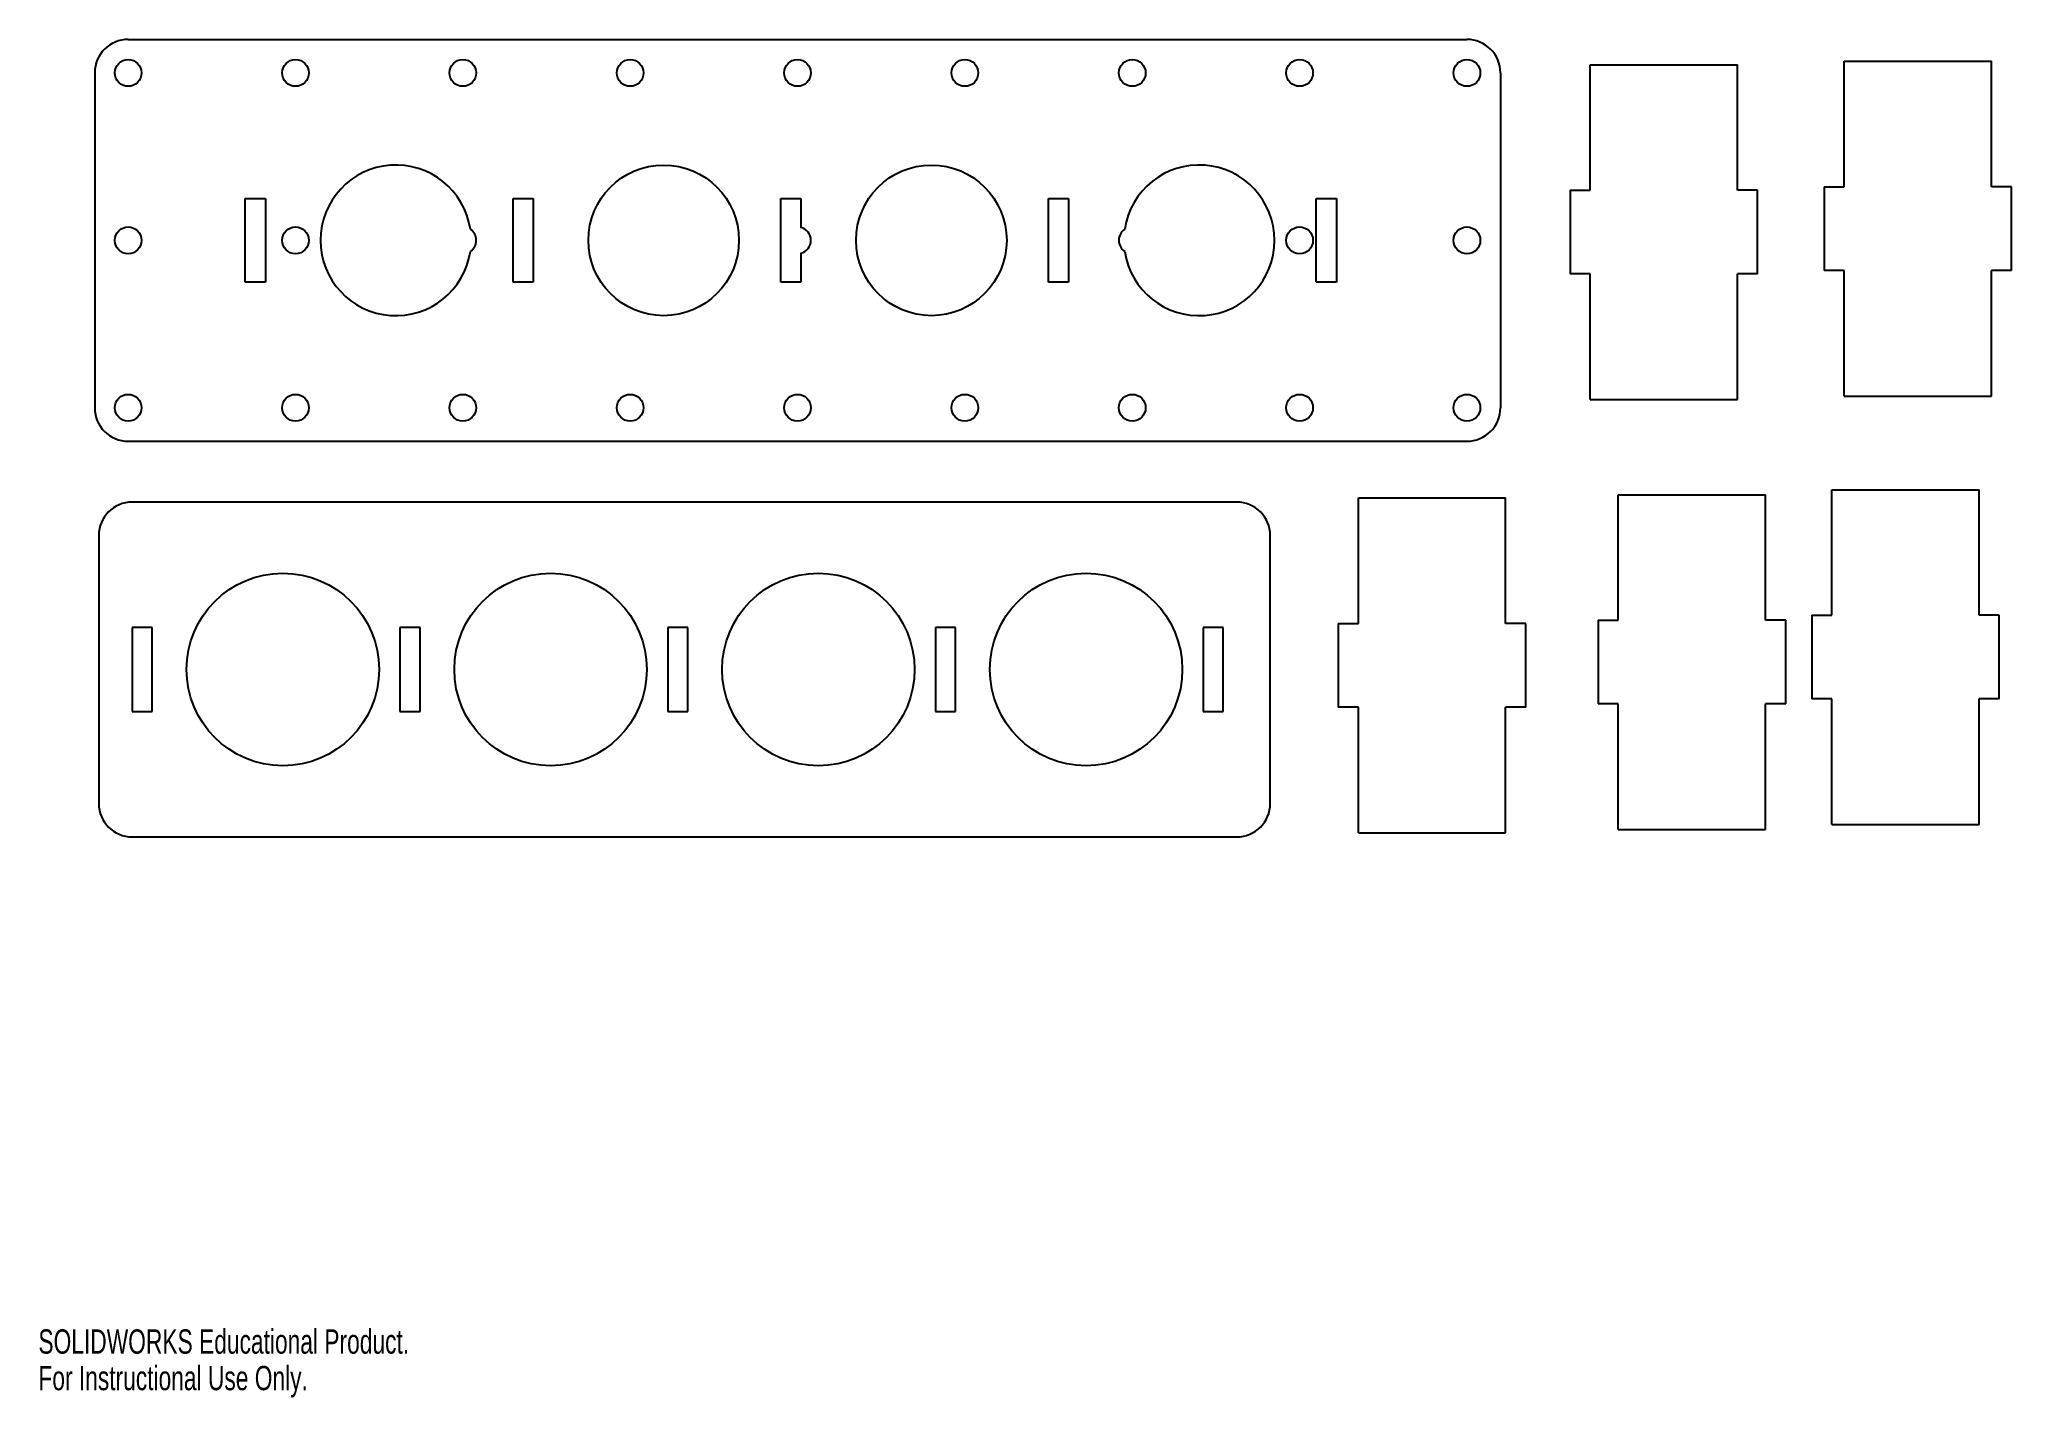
# Model space of a CAD drawing. Header units: millimetres. Extents: x 0 to 590, y 0 to 406.
import ezdxf

# ---------------------------------------------------------------- set-up
doc = ezdxf.new("R2010")
doc.units = ezdxf.units.MM
doc.styles.add('SLDTEXTSTYLE0', font='TXT', dxfattribs={"width": 0.7})

msp = doc.modelspace()

# ---------------------------------------------------------------- linework, layer by layer
at = {"color": 7, "linetype": 'Continuous', "lineweight": 25}
for p, q in [((26.81, 405.53), (426.81, 405.53)), ((16.81, 395.53), (16.81, 295.53)), ((436.81, 395.53), (436.81, 295.53)), ((463.64, 397.98), (507.64, 397.98)), ((463.64, 360.48), (463.64, 397.98)), ((507.64, 360.48), (507.64, 397.98)), ((539.54, 399), (583.54, 399)), ((539.54, 361.5), (539.54, 399)), ((583.54, 361.5), (583.54, 399)), ((457.64, 360.48), (457.64, 335.48)), ((457.64, 360.48), (463.64, 360.48)), ((513.64, 360.48), (507.64, 360.48)), ((513.64, 335.48), (513.64, 360.48)), ((533.54, 361.5), (533.54, 336.5)), ((533.54, 361.5), (539.54, 361.5)), ((589.54, 361.5), (583.54, 361.5)), ((589.54, 336.5), (589.54, 361.5)), ((61.81, 358.03), (67.81, 358.03)), ((61.81, 333.03), (61.81, 358.03)), ((67.81, 358.03), (67.81, 333.03)), ((141.81, 358.03), (147.81, 358.03)), ((141.81, 333.03), (141.81, 358.03)), ((147.81, 358.03), (147.81, 333.03)), ((221.81, 358.03), (227.81, 358.03)), ((221.81, 333.03), (221.81, 358.03)), ((227.81, 358.03), (227.81, 349.4)), ((301.81, 358.03), (307.81, 358.03)), ((301.81, 333.03), (301.81, 358.03)), ((307.81, 358.03), (307.81, 333.03)), ((381.81, 358.03), (387.81, 358.03)), ((381.81, 333.03), (381.81, 358.03)), ((387.81, 358.03), (387.81, 333.03)), ((227.81, 341.66), (227.81, 333.03)), ((539.54, 336.5), (533.54, 336.5)), ((539.54, 299), (539.54, 336.5)), ((583.54, 299), (583.54, 336.5)), ((589.54, 336.5), (583.54, 336.5)), ((67.81, 333.03), (61.81, 333.03)), ((147.81, 333.03), (141.81, 333.03)), ((227.81, 333.03), (221.81, 333.03)), ((307.81, 333.03), (301.81, 333.03)), ((387.81, 333.03), (381.81, 333.03)), ((463.64, 335.48), (457.64, 335.48)), ((463.64, 297.98), (463.64, 335.48)), ((507.64, 297.98), (507.64, 335.48)), ((513.64, 335.48), (507.64, 335.48)), ((463.64, 297.98), (507.64, 297.98)), ((539.54, 299), (583.54, 299)), ((26.81, 285.53), (426.81, 285.53)), ((535.85, 271.06), (579.85, 271.06)), ((535.85, 233.56), (535.85, 271.06)), ((579.85, 233.56), (579.85, 271.06)), ((358.03, 267.36), (28.03, 267.36)), ((394.37, 268.6), (438.37, 268.6)), ((394.37, 231.1), (394.37, 268.6)), ((438.37, 231.1), (438.37, 268.6)), ((472.05, 269.56), (516.05, 269.56)), ((472.05, 232.06), (472.05, 269.56)), ((516.05, 232.06), (516.05, 269.56)), ((18.03, 257.36), (18.03, 177.36)), ((368.03, 177.36), (368.03, 257.36)), ((34.03, 229.86), (28.03, 229.86)), ((28.03, 229.86), (28.03, 204.86)), ((34.03, 204.86), (34.03, 229.86)), ((114.03, 229.86), (108.03, 229.86)), ((108.03, 229.86), (108.03, 204.86)), ((114.03, 204.86), (114.03, 229.86)), ((194.03, 229.86), (188.03, 229.86)), ((188.03, 229.86), (188.03, 204.86)), ((194.03, 204.86), (194.03, 229.86)), ((274.03, 229.86), (268.03, 229.86)), ((268.03, 229.86), (268.03, 204.86)), ((274.03, 204.86), (274.03, 229.86)), ((354.03, 229.86), (348.03, 229.86)), ((348.03, 229.86), (348.03, 204.86)), ((354.03, 204.86), (354.03, 229.86)), ((388.37, 231.1), (388.37, 206.1)), ((388.37, 231.1), (394.37, 231.1)), ((444.37, 231.1), (438.37, 231.1)), ((444.37, 206.1), (444.37, 231.1)), ((466.05, 232.06), (466.05, 207.06)), ((466.05, 232.06), (472.05, 232.06)), ((522.05, 232.06), (516.05, 232.06)), ((522.05, 207.06), (522.05, 232.06)), ((529.85, 233.56), (529.85, 208.56)), ((529.85, 233.56), (535.85, 233.56)), ((585.85, 233.56), (579.85, 233.56)), ((585.85, 208.56), (585.85, 233.56)), ((472.05, 207.06), (466.05, 207.06)), ((472.05, 169.56), (472.05, 207.06)), ((516.05, 169.56), (516.05, 207.06)), ((522.05, 207.06), (516.05, 207.06)), ((535.85, 208.56), (529.85, 208.56)), ((535.85, 171.06), (535.85, 208.56)), ((579.85, 171.06), (579.85, 208.56)), ((585.85, 208.56), (579.85, 208.56)), ((28.03, 204.86), (34.03, 204.86)), ((108.03, 204.86), (114.03, 204.86)), ((188.03, 204.86), (194.03, 204.86)), ((268.03, 204.86), (274.03, 204.86)), ((348.03, 204.86), (354.03, 204.86)), ((394.37, 206.1), (388.37, 206.1)), ((394.37, 168.6), (394.37, 206.1)), ((438.37, 168.6), (438.37, 206.1)), ((444.37, 206.1), (438.37, 206.1)), ((535.85, 171.06), (579.85, 171.06)), ((28.03, 167.36), (358.03, 167.36)), ((394.37, 168.6), (438.37, 168.6)), ((472.05, 169.56), (516.05, 169.56))]:
    msp.add_line(p, q, dxfattribs=at)
for centre, radius in [((26.81, 395.53), 4), ((76.81, 395.53), 4), ((126.81, 395.53), 4), ((176.81, 395.53), 4), ((226.81, 395.53), 4), ((276.81, 395.53), 4), ((326.81, 395.53), 4), ((376.81, 395.53), 4), ((426.81, 395.53), 4), ((186.81, 345.53), 22.5), ((266.81, 345.53), 22.5), ((26.81, 345.53), 4), ((76.81, 345.53), 4), ((376.81, 345.53), 4), ((426.81, 345.53), 4), ((26.81, 295.53), 4), ((76.81, 295.53), 4), ((126.81, 295.53), 4), ((176.81, 295.53), 4), ((226.81, 295.53), 4), ((276.81, 295.53), 4), ((326.81, 295.53), 4), ((376.81, 295.53), 4), ((426.81, 295.53), 4), ((73.03, 217.36), 28.75), ((153.03, 217.36), 28.75), ((233.03, 217.36), 28.75), ((313.03, 217.36), 28.75)]:
    msp.add_circle(centre, radius, dxfattribs=at)
for centre, radius, start, end in [((26.81, 395.53), 10, 90, 180), ((426.81, 395.53), 10, 0, 90), ((106.81, 345.53), 22.5, 8.44134, 351.55866), ((346.81, 345.53), 22.5, 188.44134, 171.55866), ((126.81, 345.53), 4, 304.33721, 55.66279), ((226.81, 345.53), 4, 284.47751, 75.52249), ((326.81, 345.53), 4, 124.33721, 235.66279), ((26.81, 295.53), 10, 180, 270), ((426.81, 295.53), 10, 270, 0), ((28.03, 257.36), 10, 90, 180), ((358.03, 257.36), 10, 0, 90), ((28.03, 177.36), 10, 180, 270), ((358.03, 177.36), 10, 270, 0)]:
    msp.add_arc(centre, radius, start, end, dxfattribs=at)

# ---------------------------------------------------------------- texts
at = {"color": 7, "linetype": 'Continuous', "char_height": 7.266, "attachment_point": 1, "style": 'SLDTEXTSTYLE0'}
for s, insert in [('SOLIDWORKS Educational Product.', (0, 20.27)), ('For Instructional Use Only.', (0, 9.37))]:
    msp.add_mtext(s, dxfattribs=dict(at, insert=insert))

doc.saveas('drawing.dxf')
